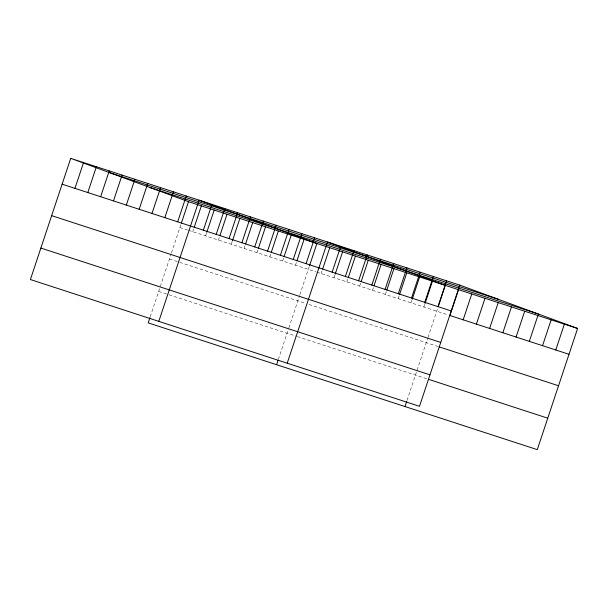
<?xml version="1.0" encoding="UTF-8"?>
<svg xmlns="http://www.w3.org/2000/svg" width="608" height="608" viewBox="0 0 608 608"><rect width="100%" height="100%" fill="white"/><g stroke="black" fill="none" stroke-linecap="round" stroke-linejoin="round"><path stroke-width="0.46" stroke-dasharray="3.04 2.28" d="M150.229 316.76L171.19 253.749M171.479 252.875L181.093 223.964M192.751 231.709L193.64 229.041M205.588 235.896L206.477 233.221M218.432 240.076L219.321 237.409M231.268 244.264L232.157 241.589M244.112 248.444L245.001 245.769M256.948 252.624L258.134 249.067M269.792 256.812L270.682 254.136M282.629 260.992L283.814 257.435M295.473 265.179L296.362 262.504M278.335 359.472L288.557 328.746M288.861 327.841L299.592 295.587M299.881 294.713L309.198 266.692M321.153 273.547L322.042 270.872M333.99 277.727L334.879 275.059M346.834 281.914L347.723 279.239M359.67 286.094L360.856 282.53M372.514 290.274L373.403 287.607M385.35 294.462L386.536 290.898M398.194 298.642L399.084 295.974M411.031 302.83L411.92 300.154M423.875 307.01L424.764 304.342M407.033 400.429L427.698 338.291M427.994 337.417L437.897 307.633M179.907 227.529L187.614 230.037M188.472 230.318L316.016 271.867M316.874 272.148L448.18 314.929M169.442 258.993L178.858 262.063M179.717 262.344L305.55 303.339M308.97 304.456L439.478 346.97M158.658 291.414L168.074 294.485M168.933 294.758L296.476 336.315M297.335 336.596L428.693 379.392"/><path stroke-width="0.91" d="M70.71 158.354L30.4 279.536L419.497 406.304L459.808 285.122L70.71 158.354L188.503 201.696L577.6 328.464L537.29 449.646L148.192 322.878L149.933 317.634M74.959 188.358L83.554 162.534M87.803 192.546L96.391 166.714M100.639 196.726L109.235 170.901M113.483 200.914L122.071 175.081M126.32 205.094L134.915 179.269M139.164 209.281L147.752 183.449M152 213.461L160.596 187.636M164.844 217.649L173.432 191.816M177.68 221.829L186.276 196.004M181.389 223.075L188.503 201.696M158.802 321.366L199.112 200.184L316.905 243.534L309.495 265.795M194.233 227.255L201.339 205.884M203.361 230.196L211.956 204.364M206.773 232.332L214.183 210.064M216.205 234.376L224.793 208.552M219.914 235.623L227.02 214.252M229.041 238.564L237.637 212.732M232.454 240.7L239.864 218.432M241.885 242.744L250.473 216.919M245.594 243.99L252.7 222.619M254.722 246.932L263.317 221.099M258.43 248.178L265.544 226.799M267.566 251.112L276.154 225.287M271.274 252.358L278.38 230.979M280.402 255.292L288.998 229.467M284.111 256.538L291.224 235.167M293.246 259.479L301.834 233.647M296.955 260.726L304.061 239.347M306.082 263.659L314.678 237.834M276.594 364.716L278.046 360.346M287.204 363.196L327.514 242.014L445.307 285.365L438.193 306.744M322.635 269.093L329.741 247.714M332.15 272.156L340.746 246.324M335.175 274.162L342.585 251.902M345.382 276.465L353.978 250.64M348.316 277.461L355.422 256.082M358.614 280.774L367.202 254.95M361.152 281.641L368.266 260.27M371.845 285.084L380.433 259.259M373.996 285.821L381.102 264.45M385.069 289.393L393.665 263.568M386.832 290.008L393.946 268.63M398.301 293.702L406.889 267.877M399.676 294.188L406.782 272.817M411.532 298.019L420.12 272.186M412.216 299.265L419.626 276.997M424.756 302.328L433.352 276.496M425.06 303.445L432.463 281.185M437.988 306.637L446.584 280.805M404.996 406.547L406.737 401.303M458.538 289.674L449.943 315.506L569.004 354.297M463.174 319.816L471.762 293.983M476.406 324.125L484.994 298.3M489.63 328.434L498.226 302.609M502.862 332.743L511.45 306.918M516.093 337.052L524.681 311.228M529.317 341.362L537.913 315.537M542.549 345.678L551.144 319.846M555.78 349.988L564.368 324.155M109.584 172.657L498.682 299.425M149.629 187.393L538.726 314.161M62.122 184.178L451.22 310.946M51.65 215.642L440.747 342.41M439.478 346.97L558.539 385.761M40.865 248.064L429.962 374.832M428.693 379.392L547.755 418.182M459.808 285.122L577.6 328.464"/></g></svg>
